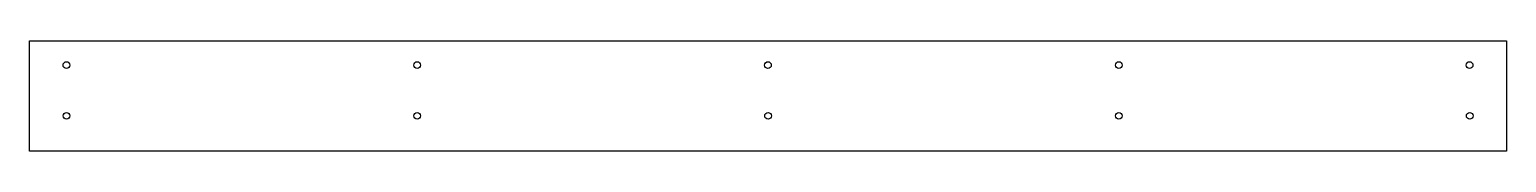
# Paper-space layout 'Layout1' of a CAD drawing. Header units: millimetres. Extents: x 0 to 257, y 88 to 107.
# The model-space entities are those that its viewports show. They can reach past a viewport. Long polylines and large blocks are cut down to what shows.
import ezdxf

# ---------------------------------------------------------------- set-up
doc = ezdxf.new("R2010")
doc.units = ezdxf.units.MM
doc.header["$LTSCALE"] = 10
doc.layers.add('BOLTS', color=6, linetype='Continuous')
doc.layers.add('MEMBERS', color=5, linetype='Continuous')

msp = doc.modelspace()

# ---------------------------------------------------------------- linework, layer by layer
at = {"layer": 'BOLTS', "color": 2, "linetype": 'Continuous'}
for centre in [(50, 42), (526, 42), (1002, 42), (1478.1, 42), (1954.1, 42), (50.1, -27), (526.1, -27), (1002.1, -27), (1478.1, -27), (1954.2, -27)]:
    msp.add_circle(centre, 4.5, dxfattribs=at)
at = {"layer": 'MEMBERS', "color": 3, "linetype": 'Continuous'}
for p, q in [((0, -75), (0, 75)), ((0, 75), (2004.1, 75)), ((2004.1, 75), (2004.1, -75)), ((2004.1, -75), (0, -75))]:
    msp.add_line(p, q, dxfattribs=at)

psp = doc.layouts.get("Layout1")

# ---------------------------------------------------------------- viewports
at = {"layer": '0'}
psp.add_viewport(center=(128.5, 97.5), size=(257, 19.23556), view_center_point=(1002.05, 0), view_height=150, dxfattribs=at)

doc.saveas('drawing.dxf')
